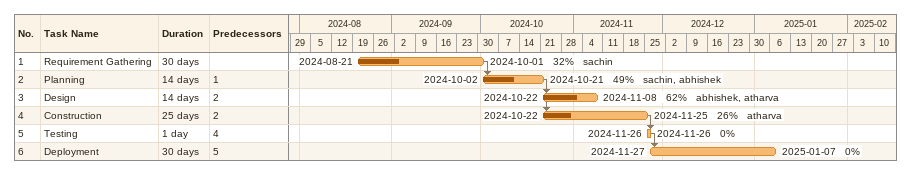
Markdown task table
| ID | Task | Duration | Start | Finish | Predecessors | Resources | % complete |
|---|---|---|---|---|---|---|---|
| 1 | Requirement Gathering | 30d | 2024-08-21 | 2024-10-01 |  | sachin | 32 |
| 2 | Planning | 14d | 2024-10-02 | 2024-10-21 | 1 | sachin, abhishek | 49 |
| 3 | Design | 14d | 2024-10-22 | 2024-11-08 | 2 | abhishek, atharva | 62 |
| 4 | Construction | 25d | 2024-10-22 | 2024-11-25 | 2 | atharva | 26 |
| 5 | Testing | 1d | 2024-11-26 | 2024-11-26 | 4 |  | 0 |
| 6 | Deployment | 30d | 2024-11-27 | 2025-01-07 | 5 |  | 0 |
